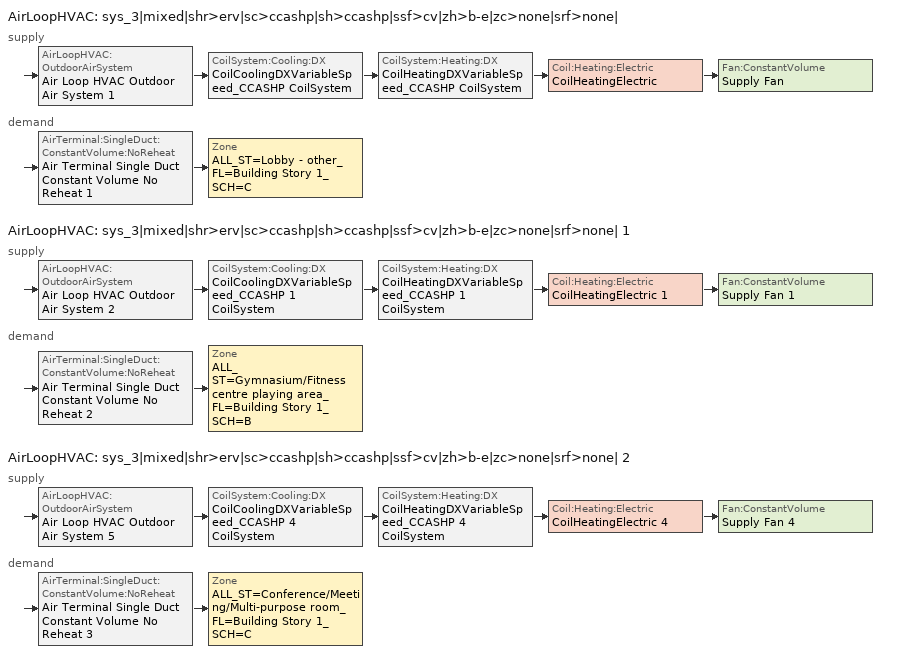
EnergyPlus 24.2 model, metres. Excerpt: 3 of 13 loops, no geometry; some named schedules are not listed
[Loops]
AirLoopHVAC 'sys_3|mixed|shr>erv|sc>ccashp|sh>ccashp|ssf>cv|zh>b-e|zc>none|srf>none|'
 supply: AirLoopHVAC:OutdoorAirSystem 'Air Loop HVAC Outdoor Air System 1' > CoilSystem:Cooling:DX 'CoilCoolingDXVariableSpeed_CCASHP CoilSystem' > CoilSystem:Heating:DX 'CoilHeatingDXVariableSpeed_CCASHP CoilSystem' > Coil:Heating:Electric 'CoilHeatingElectric' > Fan:ConstantVolume 'Supply Fan'
 demand: AirTerminal:SingleDuct:ConstantVolume:NoReheat 'Air Terminal Single Duct Constant Volume No Reheat 1' > Zone 'ALL_ST=Lobby - other_FL=Building Story 1_SCH=C'
AirLoopHVAC 'sys_3|mixed|shr>erv|sc>ccashp|sh>ccashp|ssf>cv|zh>b-e|zc>none|srf>none| 1'
 supply: AirLoopHVAC:OutdoorAirSystem 'Air Loop HVAC Outdoor Air System 2' > CoilSystem:Cooling:DX 'CoilCoolingDXVariableSpeed_CCASHP 1 CoilSystem' > CoilSystem:Heating:DX 'CoilHeatingDXVariableSpeed_CCASHP 1 CoilSystem' > Coil:Heating:Electric 'CoilHeatingElectric 1' > Fan:ConstantVolume 'Supply Fan 1'
 demand: AirTerminal:SingleDuct:ConstantVolume:NoReheat 'Air Terminal Single Duct Constant Volume No Reheat 2' > Zone 'ALL_ST=Gymnasium/Fitness centre playing area_FL=Building Story 1_SCH=B'
AirLoopHVAC 'sys_3|mixed|shr>erv|sc>ccashp|sh>ccashp|ssf>cv|zh>b-e|zc>none|srf>none| 2'
 supply: AirLoopHVAC:OutdoorAirSystem 'Air Loop HVAC Outdoor Air System 5' > CoilSystem:Cooling:DX 'CoilCoolingDXVariableSpeed_CCASHP 4 CoilSystem' > CoilSystem:Heating:DX 'CoilHeatingDXVariableSpeed_CCASHP 4 CoilSystem' > Coil:Heating:Electric 'CoilHeatingElectric 4' > Fan:ConstantVolume 'Supply Fan 4'
 demand: AirTerminal:SingleDuct:ConstantVolume:NoReheat 'Air Terminal Single Duct Constant Volume No Reheat 3' > Zone 'ALL_ST=Conference/Meeting/Multi-purpose room_FL=Building Story 1_SCH=C'
[ZoneControl:Thermostat] Temperature Difference Between Cutout And Setpoint {deltaC}=0
Name | Zone or ZoneList | Control Type Schedule | Control 1
ALL_ST=Conference/Meeting/Multi-purpose room_FL=Building Story 1_SCH=C Thermostat | ALL_ST=Conference/Meeting/Multi-purpose room_FL=Building Story 1_SCH=C | ALL_ST=Conference/Meeting/Multi-purpose room_FL=Building Story 1_SCH=C Thermostat Schedule | Space Function Conference/Meeting/Multi-purpose room Thermostat 3
ALL_ST=Gymnasium/Fitness centre playing area_FL=Building Story 1_SCH=B Thermostat | ALL_ST=Gymnasium/Fitness centre playing area_FL=Building Story 1_SCH=B | ALL_ST=Gymnasium/Fitness centre playing area_FL=Building Story 1_SCH=B Thermostat Schedule | Space Function Gymnasium/Fitness centre playing area Thermostat 3
ALL_ST=Lobby - other_FL=Building Story 1_SCH=C Thermostat | ALL_ST=Lobby - other_FL=Building Story 1_SCH=C | ALL_ST=Lobby - other_FL=Building Story 1_SCH=C Thermostat Schedule | Space Function Lobby - other Thermostat 3
[ThermostatSetpoint:DualSetpoint]
Name | Heating Setpoint Temperature Schedule | Cooling Setpoint Temperature Schedule
Space Function Conference/Meeting/Multi-purpose room Thermostat 3; Space Function Lobby - other Thermostat 3 | NECB-C-Thermostat Setpoint-Heating | NECB-C-Thermostat Setpoint-Cooling
Space Function Gymnasium/Fitness centre playing area Thermostat 3 | NECB-B-Thermostat Setpoint-Heating | NECB-B-Thermostat Setpoint-Cooling
[Coil:Heating:Electric] Availability Schedule=Always On Discrete; Efficiency=1; Nominal Capacity {W}=Autosize
CoilHeatingElectric; CoilHeatingElectric 1; CoilHeatingElectric 4
[ZoneHVAC:Baseboard:Convective:Electric] Availability Schedule=Always On Discrete; Heating Design Capacity {W}=Autosize; Efficiency=1
ZoneHVACBaseboardConvectiveElectric 8; ZoneHVACBaseboardConvectiveElectric 1; ZoneHVACBaseboardConvectiveElectric
[Zone equipment]
ALL_ST=Conference/Meeting/Multi-purpose room_FL=Building Story 1_SCH=C: Air Terminal Single Duct Constant Volume No Reheat 3, ZoneHVACBaseboardConvectiveElectric 8
ALL_ST=Gymnasium/Fitness centre playing area_FL=Building Story 1_SCH=B: Air Terminal Single Duct Constant Volume No Reheat 2, ZoneHVACBaseboardConvectiveElectric 1
ALL_ST=Lobby - other_FL=Building Story 1_SCH=C: Air Terminal Single Duct Constant Volume No Reheat 1, ZoneHVACBaseboardConvectiveElectric
[Sizing:Zone] Zone Cooling Design Supply Air Temperature Input Method=TemperatureDifference; Zone Cooling Design Supply Air Temperature {C}=13; Zone Cooling Design Supply Air Temperature Difference {deltaC}=11; Zone Heating Design Supply Air Temperature Input Method=TemperatureDifference; Zone Heating Design Supply Air Temperature {C}=43; Zone Heating Design Supply Air Temperature Difference {deltaC}=21; Zone Cooling Design Supply Air Humidity Ratio {kgWater/kgDryAir}=0.0085; Zone Heating Design Supply Air Humidity Ratio {kgWater/kgDryAir}=0.008; Zone Heating Sizing Factor=1.3; Zone Cooling Sizing Factor=1.1; Cooling Design Air Flow Method=DesignDay; Cooling Design Air Flow Rate {m3/s}=0; Cooling Minimum Air Flow per Zone Floor Area {m3/s-m2}=0.000762; Cooling Minimum Air Flow {m3/s}=0; Cooling Minimum Air Flow Fraction=0; Heating Design Air Flow Method=DesignDay; Heating Design Air Flow Rate {m3/s}=0; Heating Maximum Air Flow per Zone Floor Area {m3/s-m2}=0.002032; Heating Maximum Air Flow {m3/s}=0.141576; Heating Maximum Air Flow Fraction=0.3; Account for Dedicated Outdoor Air System=No; Zone Load Sizing Method=Sensible Load Only No Latent Load; Zone Latent Cooling Design Supply Air Humidity Ratio Input Method=HumidityRatioDifference; Zone Cooling Design Supply Air Humidity Ratio Difference {kgWater/kgDryAir}=0.005; Zone Latent Heating Design Supply Air Humidity Ratio Input Method=HumidityRatioDifference; Zone Humidification Design Supply Air Humidity Ratio Difference {kgWater/kgDryAir}=0.005; Type of Space Sum to Use=Coincident
Name | Design Specification Outdoor Air Object
ALL_ST=Conference/Meeting/Multi-purpose room_FL=Building Story 1_SCH=C | ALL_ST=Conference/Meeting/Multi-purpose room_FL=Building Story 1_SCH=C DSOA Space List
ALL_ST=Gymnasium/Fitness centre playing area_FL=Building Story 1_SCH=B | ALL_ST=Gymnasium/Fitness centre playing area_FL=Building Story 1_SCH=B DSOA Space List
ALL_ST=Lobby - other_FL=Building Story 1_SCH=C | ALL_ST=Lobby - other_FL=Building Story 1_SCH=C DSOA Space List
[Controller:MechanicalVentilation] Demand Controlled Ventilation=No; System Outdoor Air Method=ZoneSum
Name | Availability Schedule | Zone or ZoneList Name 1 | Design Specification Outdoor Air Object Name 1
Controller Mechanical Ventilation 5 | sys_3|mixed|shr>none|sc>ccashp|sh>ccashp|ssf>cv|zh>b-e|zc>none|srf>none| 2 Occ Sch | ALL_ST=Conference/Meeting/Multi-purpose room_FL=Building Story 1_SCH=C | Space Function Conference/Meeting/Multi-purpose room Ventilation
Controller Mechanical Ventilation 2 | sys_3|mixed|shr>none|sc>ccashp|sh>ccashp|ssf>cv|zh>b-e|zc>none|srf>none| 1 Occ Sch | ALL_ST=Gymnasium/Fitness centre playing area_FL=Building Story 1_SCH=B | Space Function Gymnasium/Fitness centre playing area Ventilation
Controller Mechanical Ventilation 1 | sys_3|mixed|shr>none|sc>ccashp|sh>ccashp|ssf>cv|zh>b-e|zc>none|srf>none| Occ Sch | ALL_ST=Lobby - other_FL=Building Story 1_SCH=C | Space Function Lobby - other Ventilation
[DesignSpecification:OutdoorAir] Outdoor Air Method=Sum; Outdoor Air Flow per Zone {m3/s}=0; Outdoor Air Flow Air Changes per Hour {1/hr}=0
Name | Outdoor Air Flow per Person {m3/s-person} | Outdoor Air Flow per Zone Floor Area {m3/s-m2}
Space Function Conference/Meeting/Multi-purpose room Ventilation | 0.00634769 | 0.0003048
Space Function Gymnasium/Fitness centre playing area Ventilation | 0.00355471 | 0.0009144
Space Function Lobby - other Ventilation | 0.0380862 | 0.0003048
[DesignSpecification:OutdoorAir:SpaceList]
Name | Space Name 1 | Space Design Specification Outdoor Air Object Name 1
ALL_ST=Conference/Meeting/Multi-purpose room_FL=Building Story 1_SCH=C DSOA Space List | Cafeteria_ZN_1_FLR_1 | Space Function Conference/Meeting/Multi-purpose room Ventilation
ALL_ST=Gymnasium/Fitness centre playing area_FL=Building Story 1_SCH=B DSOA Space List | Gym_ZN_1_FLR_1 | Space Function Gymnasium/Fitness centre playing area Ventilation
ALL_ST=Lobby - other_FL=Building Story 1_SCH=C DSOA Space List | Lobby_ZN_1_FLR_1 | Space Function Lobby - other Ventilation
[AirTerminal:SingleDuct:ConstantVolume:NoReheat] Availability Schedule=Always On Discrete; Maximum Air Flow Rate {m3/s}=AutoSize
Air Terminal Single Duct Constant Volume No Reheat 3; Air Terminal Single Duct Constant Volume No Reheat 2; Air Terminal Single Duct Constant Volume No Reheat 1
[AirLoopHVAC] Design Supply Air Flow Rate {m3/s}=AutoSize; Design Return Air Flow Fraction of Supply Air Flow=1
sys_3|mixed|shr>erv|sc>ccashp|sh>ccashp|ssf>cv|zh>b-e|zc>none|srf>none|; sys_3|mixed|shr>erv|sc>ccashp|sh>ccashp|ssf>cv|zh>b-e|zc>none|srf>none| 1; sys_3|mixed|shr>erv|sc>ccashp|sh>ccashp|ssf>cv|zh>b-e|zc>none|srf>none| 2
[Sizing:System] Type of Load to Size On=Sensible; Design Outdoor Air Flow Rate {m3/s}=Autosize; Central Heating Maximum System Air Flow Ratio=1; Preheat Design Temperature {C}=7; Preheat Design Humidity Ratio {kgWater/kgDryAir}=0.008; Precool Design Temperature {C}=13; Precool Design Humidity Ratio {kgWater/kgDryAir}=0.008; Central Cooling Design Supply Air Temperature {C}=13; Central Heating Design Supply Air Temperature {C}=43; Type of Zone Sum to Use=NonCoincident; 100% Outdoor Air in Cooling=No; 100% Outdoor Air in Heating=No; Central Cooling Design Supply Air Humidity Ratio {kgWater/kgDryAir}=0.0085; Central Heating Design Supply Air Humidity Ratio {kgWater/kgDryAir}=0.008; Cooling Supply Air Flow Rate Method=DesignDay; Cooling Supply Air Flow Rate {m3/s}=0; Cooling Supply Air Flow Rate Per Floor Area {m3/s-m2}=0.00996765; Cooling Fraction of Autosized Cooling Supply Air Flow Rate=1; Cooling Supply Air Flow Rate Per Unit Cooling Capacity {m3/s-W}=3.94755e-05; Heating Supply Air Flow Rate Method=DesignDay; Heating Supply Air Flow Rate {m3/s}=0; Heating Supply Air Flow Rate Per Floor Area {m3/s-m2}=0.00996765; Heating Fraction of Autosized Heating Supply Air Flow Rate=1; Heating Fraction of Autosized Cooling Supply Air Flow Rate=1; Heating Supply Air Flow Rate Per Unit Heating Capacity {m3/s-W}=3.15882e-05; System Outdoor Air Method=ZoneSum; Zone Maximum Outdoor Air Fraction=1; Cooling Design Capacity Method=CoolingDesignCapacity; Cooling Design Capacity {W}=Autosize; Cooling Design Capacity Per Floor Area {W/m2}=234.7; Fraction of Autosized Cooling Design Capacity=1; Heating Design Capacity Method=HeatingDesignCapacity; Heating Design Capacity {W}=Autosize; Heating Design Capacity Per Floor Area {W/m2}=157; Fraction of Autosized Heating Design Capacity=1; Central Cooling Capacity Control Method=OnOff; Occupant Diversity=Autosize
sys_3|mixed|shr>erv|sc>ccashp|sh>ccashp|ssf>cv|zh>b-e|zc>none|srf>none|; sys_3|mixed|shr>erv|sc>ccashp|sh>ccashp|ssf>cv|zh>b-e|zc>none|srf>none| 1; sys_3|mixed|shr>erv|sc>ccashp|sh>ccashp|ssf>cv|zh>b-e|zc>none|srf>none| 2
[AvailabilityManager:NightCycle] Applicability Schedule=Always On Discrete; Control Type=CycleOnAny; Thermostat Tolerance {deltaC}=1; Cycling Run Time Control Type=FixedRunTime; Cycling Run Time {s}=3600
Name | Fan Schedule
Availability Manager Night Cycle 1 | sys_3|mixed|shr>none|sc>ccashp|sh>ccashp|ssf>cv|zh>b-e|zc>none|srf>none| Occ Sch
Availability Manager Night Cycle 2 | sys_3|mixed|shr>none|sc>ccashp|sh>ccashp|ssf>cv|zh>b-e|zc>none|srf>none| 1 Occ Sch
Availability Manager Night Cycle 3 | sys_3|mixed|shr>none|sc>ccashp|sh>ccashp|ssf>cv|zh>b-e|zc>none|srf>none| 2 Occ Sch
Availability Manager Night Cycle 4 | sys_3|mixed|shr>none|sc>ccashp|sh>ccashp|ssf>cv|zh>b-e|zc>none|srf>none| 3 Occ Sch
Availability Manager Night Cycle 5 | sys_3|mixed|shr>none|sc>ccashp|sh>ccashp|ssf>cv|zh>b-e|zc>none|srf>none| 4 Occ Sch
Availability Manager Night Cycle 6 | sys_3|mixed|shr>none|sc>ccashp|sh>ccashp|ssf>cv|zh>b-e|zc>none|srf>none| 5 Occ Sch
Availability Manager Night Cycle 7 | sys_3|mixed|shr>none|sc>ccashp|sh>ccashp|ssf>vv|zh>b-e|zc>none|srf>vv| Occ Sch
Availability Manager Night Cycle 8 | sys_3|mixed|shr>none|sc>ccashp|sh>ccashp|ssf>vv|zh>b-e|zc>none|srf>vv| 1 Occ Sch
Availability Manager Night Cycle 9 | sys_3|mixed|shr>none|sc>ccashp|sh>ccashp|ssf>vv|zh>b-e|zc>none|srf>vv| 2 Occ Sch
Availability Manager Night Cycle 10 | sys_3|mixed|shr>none|sc>ccashp|sh>ccashp|ssf>vv|zh>b-e|zc>none|srf>vv| 3 Occ Sch
Availability Manager Night Cycle 11 | sys_4|mixed|shr>none|sc>ccashp|sh>ccashp|ssf>cv|zh>b-e|zc>none|srf>none| Occ Sch
Availability Manager Night Cycle 12 | sys_4|mixed|shr>none|sc>ccashp|sh>ccashp|ssf>cv|zh>b-e|zc>none|srf>none| 1 Occ Sch
[Controller:OutdoorAir] Minimum Outdoor Air Flow Rate {m3/s}=Autosize; Maximum Outdoor Air Flow Rate {m3/s}=Autosize; Economizer Control Action Type=ModulateFlow; Lockout Type=NoLockout; Minimum Limit Type=FixedMinimum; High Humidity Control=No; High Humidity Outdoor Air Flow Ratio=1; Control High Indoor Humidity Based on Outdoor Humidity Ratio=Yes; Heat Recovery Bypass Control Type=BypassWhenOAFlowGreaterThanMinimum; Economizer Operation Staging=InterlockedWithMechanicalCooling
Name | Economizer Control Type | Economizer Maximum Limit Dry-Bulb Temperature {C} | Economizer Maximum Limit Enthalpy {J/kg} | Economizer Minimum Limit Dry-Bulb Temperature {C} | Minimum Outdoor Air Schedule | Mechanical Ventilation Controller
Controller Outdoor Air 1 | NoEconomizer | 28 | 64000 | -100 | sys_3|mixed|shr>none|sc>ccashp|sh>ccashp|ssf>cv|zh>b-e|zc>none|srf>none| Occ Sch | Controller Mechanical Ventilation 1
Controller Outdoor Air 2 | DifferentialEnthalpy |  |  |  | sys_3|mixed|shr>none|sc>ccashp|sh>ccashp|ssf>cv|zh>b-e|zc>none|srf>none| 1 Occ Sch | Controller Mechanical Ventilation 2
Controller Outdoor Air 5 | DifferentialEnthalpy |  |  |  | sys_3|mixed|shr>none|sc>ccashp|sh>ccashp|ssf>cv|zh>b-e|zc>none|srf>none| 2 Occ Sch | Controller Mechanical Ventilation 5
[HeatExchanger:AirToAir:SensibleAndLatent] Availability Schedule=Always On Discrete; Nominal Supply Air Flow Rate {m3/s}=Autosize; Sensible Effectiveness at 100% Heating Air Flow=0.5; Latent Effectiveness at 100% Heating Air Flow=0.5; Sensible Effectiveness at 100% Cooling Air Flow=0.5; Latent Effectiveness at 100% Cooling Air Flow=0.5; Supply Air Outlet Temperature Control=Yes; Heat Exchanger Type=Rotary; Frost Control Type=ExhaustOnly; Threshold Temperature {C}=-23.3; Initial Defrost Time Fraction=0.167; Rate of Defrost Time Fraction Increase {1/K}=1.44; Economizer Lockout=Yes
Name | Nominal Electric Power {W} | Sensible Effectiveness of Heating Air Flow Curve | Latent Effectiveness of Heating Air Flow Curve | Sensible Effectiveness of Cooling Air Flow Curve | Latent Effectiveness of Cooling Air Flow Curve
sys_3|mixed|shr>none|sc>ccashp|sh>ccashp|ssf>cv|zh>b-e|zc>none|srf>none| ERV | 554.855 | sys_3|mixed|shr>none|sc>ccashp|sh>ccashp|ssf>cv|zh>b-e|zc>none|srf>none| ERV_SensHeatEff 1 | sys_3|mixed|shr>none|sc>ccashp|sh>ccashp|ssf>cv|zh>b-e|zc>none|srf>none| ERV_LatHeatEff 1 | sys_3|mixed|shr>none|sc>ccashp|sh>ccashp|ssf>cv|zh>b-e|zc>none|srf>none| ERV_SensCoolEff 1 | sys_3|mixed|shr>none|sc>ccashp|sh>ccashp|ssf>cv|zh>b-e|zc>none|srf>none| ERV_LatCoolEff 1
sys_3|mixed|shr>none|sc>ccashp|sh>ccashp|ssf>cv|zh>b-e|zc>none|srf>none| 1 ERV | 466.393 | sys_3|mixed|shr>none|sc>ccashp|sh>ccashp|ssf>cv|zh>b-e|zc>none|srf>none| 1 ERV_SensHeatEff 1 | sys_3|mixed|shr>none|sc>ccashp|sh>ccashp|ssf>cv|zh>b-e|zc>none|srf>none| 1 ERV_LatHeatEff 1 | sys_3|mixed|shr>none|sc>ccashp|sh>ccashp|ssf>cv|zh>b-e|zc>none|srf>none| 1 ERV_SensCoolEff 1 | sys_3|mixed|shr>none|sc>ccashp|sh>ccashp|ssf>cv|zh>b-e|zc>none|srf>none| 1 ERV_LatCoolEff 1
sys_3|mixed|shr>none|sc>ccashp|sh>ccashp|ssf>cv|zh>b-e|zc>none|srf>none| 2 ERV | 405.924 | sys_3|mixed|shr>none|sc>ccashp|sh>ccashp|ssf>cv|zh>b-e|zc>none|srf>none| 2 ERV_SensHeatEff 1 | sys_3|mixed|shr>none|sc>ccashp|sh>ccashp|ssf>cv|zh>b-e|zc>none|srf>none| 2 ERV_LatHeatEff 1 | sys_3|mixed|shr>none|sc>ccashp|sh>ccashp|ssf>cv|zh>b-e|zc>none|srf>none| 2 ERV_SensCoolEff 1 | sys_3|mixed|shr>none|sc>ccashp|sh>ccashp|ssf>cv|zh>b-e|zc>none|srf>none| 2 ERV_LatCoolEff 1
[SetpointManager:OutdoorAirPretreat] Control Variable=Temperature; Minimum Setpoint Temperature {C}=-99; Maximum Setpoint Temperature {C}=99; Minimum Setpoint Humidity Ratio {kgWater/kgDryAir}=1e-05; Maximum Setpoint Humidity Ratio {kgWater/kgDryAir}=1
Name | Setpoint Node or NodeList
Setpoint Manager Outdoor Air Pretreat 1 | sys_3|mixed|shr>none|sc>ccashp|sh>ccashp|ssf>cv|zh>b-e|zc>none|srf>none| ERV Primary Outlet Air Node
Setpoint Manager Outdoor Air Pretreat 2 | sys_3|mixed|shr>none|sc>ccashp|sh>ccashp|ssf>cv|zh>b-e|zc>none|srf>none| 1 ERV Primary Outlet Air Node
Setpoint Manager Outdoor Air Pretreat 3 | sys_3|mixed|shr>none|sc>ccashp|sh>ccashp|ssf>cv|zh>b-e|zc>none|srf>none| 2 ERV Primary Outlet Air Node
[SetpointManager:MixedAir] Control Variable=Temperature
Name | Setpoint Node or NodeList
sys_3|mixed|shr>erv|sc>ccashp|sh>ccashp|ssf>cv|zh>b-e|zc>none|srf>none| Mixed Air Node OS Default SPM | sys_3|mixed|shr>erv|sc>ccashp|sh>ccashp|ssf>cv|zh>b-e|zc>none|srf>none| Mixed Air Node
CoilCoolingDXVariableSpeed_CCASHP Outlet Air Node OS Default SPM | CoilCoolingDXVariableSpeed_CCASHP Outlet Air Node
CoilHeatingDXVariableSpeed_CCASHP Outlet Air Node OS Default SPM | CoilHeatingDXVariableSpeed_CCASHP Outlet Air Node
CoilHeatingElectric Outlet Air Node OS Default SPM | CoilHeatingElectric Outlet Air Node
sys_3|mixed|shr>erv|sc>ccashp|sh>ccashp|ssf>cv|zh>b-e|zc>none|srf>none| 1 Mixed Air Node OS Default SPM | sys_3|mixed|shr>erv|sc>ccashp|sh>ccashp|ssf>cv|zh>b-e|zc>none|srf>none| 1 Mixed Air Node
CoilCoolingDXVariableSpeed_CCASHP 1 Outlet Air Node OS Default SPM | CoilCoolingDXVariableSpeed_CCASHP 1 Outlet Air Node
CoilHeatingDXVariableSpeed_CCASHP 1 Outlet Air Node OS Default SPM | CoilHeatingDXVariableSpeed_CCASHP 1 Outlet Air Node
CoilHeatingElectric 1 Outlet Air Node OS Default SPM | CoilHeatingElectric 1 Outlet Air Node
sys_3|mixed|shr>erv|sc>ccashp|sh>ccashp|ssf>cv|zh>b-e|zc>none|srf>none| 2 Mixed Air Node OS Default SPM | sys_3|mixed|shr>erv|sc>ccashp|sh>ccashp|ssf>cv|zh>b-e|zc>none|srf>none| 2 Mixed Air Node
CoilCoolingDXVariableSpeed_CCASHP 4 Outlet Air Node OS Default SPM | CoilCoolingDXVariableSpeed_CCASHP 4 Outlet Air Node
CoilHeatingDXVariableSpeed_CCASHP 4 Outlet Air Node OS Default SPM | CoilHeatingDXVariableSpeed_CCASHP 4 Outlet Air Node
CoilHeatingElectric 4 Outlet Air Node OS Default SPM | CoilHeatingElectric 4 Outlet Air Node
CoilHeatingElectric 2 Outlet Air Node OS Default SPM | CoilHeatingElectric 2 Outlet Air Node
CoilHeatingElectric 3 Outlet Air Node OS Default SPM | CoilHeatingElectric 3 Outlet Air Node
CoilHeatingElectric 7 Outlet Air Node OS Default SPM | CoilHeatingElectric 7 Outlet Air Node
CoilHeatingElectric 9 Outlet Air Node OS Default SPM | CoilHeatingElectric 9 Outlet Air Node
[CoilSystem:Cooling:DX]
Name | Cooling Coil
CoilCoolingDXVariableSpeed_CCASHP CoilSystem | CoilCoolingDXVariableSpeed_CCASHP
CoilCoolingDXVariableSpeed_CCASHP 1 CoilSystem | CoilCoolingDXVariableSpeed_CCASHP 1
CoilCoolingDXVariableSpeed_CCASHP 4 CoilSystem | CoilCoolingDXVariableSpeed_CCASHP 4
[Coil:Cooling:DX:VariableSpeed] Number of Speeds=1; Nominal Speed Level=1; Rated Air Flow Rate At Selected Nominal Speed Level {m3/s}=AutoSize; Nominal Time for Condensate to Begin Leaving the Coil {s}=0; Initial Moisture Evaporation Rate Divided by Steady-State AC Latent Capacity=0; Maximum Cycling Rate {cycles/hr}=2.5; Latent Capacity Time Constant {s}=60; Fan Delay Time {s}=60; Energy Part Load Fraction Curve=Mitsubishi Hyper Heating VRF Outdoor Unit CPLFFPLR curve; Condenser Type=AirCooled; Evaporative Condenser Pump Rated Power Consumption {W}=0; Crankcase Heater Capacity {W}=1e-06; Maximum Outdoor Dry-Bulb Temperature for Crankcase Heater Operation {C}=10; Minimum Outdoor Dry-Bulb Temperature for Compressor Operation {C}=-25; Basin Heater Capacity {W/K}=0; Basin Heater Setpoint Temperature {C}=2; Speed Reference Unit Gross Rated Total Cooling Capacity 1 {W}=8914.19; Speed Reference Unit Gross Rated Sensible Heat Ratio 1=0.79; Speed Reference Unit Gross Rated Cooling COP 1 {W/W}=3.68; Speed Reference Unit Rated Air Flow Rate 1 {m3/s}=0.944; Speed Rated Evaporator Fan Power Per Volume Flow Rate 2017 1 {W/(m3/s)}=773.3; Speed Rated Evaporator Fan Power Per Volume Flow Rate 2023 1 {W/(m3/s)}=934.4; Speed Total Cooling Capacity Function of Temperature Curve Name 1=Mitsubishi Hyper Heating VRF Outdoor Unit CCAPFT curve; Speed Total Cooling Capacity Function of Air Flow Fraction Curve Name 1=Mitsubishi Hyper Heating VRF Outdoor Unit CCAPFFF curve; Speed Energy Input Ratio Function of Temperature Curve Name 1=Mitsubishi Hyper Heating VRF Outdoor Unit CEIRFT curve; Speed Energy Input Ratio Function of Air Flow Fraction Curve Name 1=Mitsubishi Hyper Heating VRF Outdoor Unit CEIRFFF curve
Name | Gross Rated Total Cooling Capacity At Selected Nominal Speed Level {W}
CoilCoolingDXVariableSpeed_CCASHP | 33422.1
CoilCoolingDXVariableSpeed_CCASHP 1 | 38495.4
CoilCoolingDXVariableSpeed_CCASHP 4 | 40164.6
[CoilSystem:Heating:DX]
Name | Heating Coil
CoilHeatingDXVariableSpeed_CCASHP CoilSystem | CoilHeatingDXVariableSpeed_CCASHP
CoilHeatingDXVariableSpeed_CCASHP 1 CoilSystem | CoilHeatingDXVariableSpeed_CCASHP 1
CoilHeatingDXVariableSpeed_CCASHP 4 CoilSystem | CoilHeatingDXVariableSpeed_CCASHP 4
[Coil:Heating:DX:VariableSpeed] Number of Speeds=1; Nominal Speed Level=1; Rated Air Flow Rate At Selected Nominal Speed Level {m3/s}=AutoSize; Energy Part Load Fraction Curve=Mitsubishi Hyper Heating VRF Outdoor Unit HPLFFPLR curve; Defrost Energy Input Ratio Function of Temperature Curve=Mitsubishi Hyper Heating VRF Outdoor Unit Defrost HEIRFT curve; Minimum Outdoor Dry-Bulb Temperature for Compressor Operation {C}=-25; Maximum Outdoor Dry-Bulb Temperature for Defrost Operation {C}=5; Crankcase Heater Capacity {W}=1e-06; Maximum Outdoor Dry-Bulb Temperature for Crankcase Heater Operation {C}=10; Defrost Strategy=ReverseCycle; Defrost Control=OnDemand; Defrost Time Period Fraction=0.166667; Resistive Defrost Heater Capacity {W}=AutoSize; Speed Reference Unit Gross Rated Heating Capacity 1 {W}=9124.85; Speed Reference Unit Rated Air Flow Rate 1 {m3/s}=0.653; Speed Rated Supply Air Fan Power Per Volume Flow Rate 2017 1 {W/(m3/s)}=773.3; Speed Rated Supply Air Fan Power Per Volume Flow Rate 2023 1 {W/(m3/s)}=934.4; Speed Heating Capacity Function of Temperature Curve Name 1=Mitsubishi Hyper Heating VRF Outdoor Unit HCAPFT curve; Speed Total  Heating Capacity Function of Air Flow Fraction Curve Name 1=Mitsubishi Hyper Heating VRF Outdoor Unit HCAPFFF curve; Speed Energy Input Ratio Function of Temperature Curve Name 1=Mitsubishi Hyper Heating VRF Outdoor Unit HEIRFT curve; Speed Energy Input Ratio Function of Air Flow Fraction Curve Name 1=Mitsubishi Hyper Heating VRF Outdoor Unit HEIRFFF curve
Name | Rated Heating Capacity At Selected Nominal Speed Level {W} | Speed Reference Unit Gross Rated Heating COP 1 {W/W}
CoilHeatingDXVariableSpeed_CCASHP | 33422.1 | 4.76864
CoilHeatingDXVariableSpeed_CCASHP 1 | 38495.4 | 4.58531
CoilHeatingDXVariableSpeed_CCASHP 4 | 40164.6 | 4.58888
[Fan:ConstantVolume] Fan Total Efficiency=0.39975; Pressure Rise {Pa}=640; Maximum Flow Rate {m3/s}=AutoSize; Motor Efficiency=0.615; Motor In Airstream Fraction=1
Name | Availability Schedule
Supply Fan | sys_3|mixed|shr>none|sc>ccashp|sh>ccashp|ssf>cv|zh>b-e|zc>none|srf>none| Occ Sch
Supply Fan 1 | sys_3|mixed|shr>none|sc>ccashp|sh>ccashp|ssf>cv|zh>b-e|zc>none|srf>none| 1 Occ Sch
Supply Fan 4 | sys_3|mixed|shr>none|sc>ccashp|sh>ccashp|ssf>cv|zh>b-e|zc>none|srf>none| 2 Occ Sch
[SetpointManager:SingleZone:Reheat] Control Variable=Temperature; Minimum Supply Air Temperature {C}=13; Maximum Supply Air Temperature {C}=43
Name | Control Zone | Setpoint Node or NodeList
Setpoint Manager Single Zone Reheat 1 | ALL_ST=Lobby - other_FL=Building Story 1_SCH=C | sys_3|mixed|shr>erv|sc>ccashp|sh>ccashp|ssf>cv|zh>b-e|zc>none|srf>none| Supply Outlet Node
Setpoint Manager Single Zone Reheat 2 | ALL_ST=Gymnasium/Fitness centre playing area_FL=Building Story 1_SCH=B | sys_3|mixed|shr>erv|sc>ccashp|sh>ccashp|ssf>cv|zh>b-e|zc>none|srf>none| 1 Supply Outlet Node
Setpoint Manager Single Zone Reheat 3 | ALL_ST=Conference/Meeting/Multi-purpose room_FL=Building Story 1_SCH=C | sys_3|mixed|shr>erv|sc>ccashp|sh>ccashp|ssf>cv|zh>b-e|zc>none|srf>none| 2 Supply Outlet Node
[EnergyManagementSystem:Sensor] Output:Variable or Output:Meter Index Key=Environment; Output:Variable or Output:Meter=Site Outdoor Air Drybulb Temperature
OAT; OAT_1; OAT_2
[EnergyManagementSystem:Actuator] Actuated Component Type=Schedule:Year; Actuated Component Control Type=Schedule Value
Name | Actuated Component Unique
ems_sys_3_mixed_shr_none_sc_ccashp_sh_ccashp_ssf_vv_zh_b_e_zc_none_srf_vv__2_ClgSch0; ems_sys_3_mixed_shr_none_sc_ccashp_sh_ccashp_ssf_vv_zh_b_e_zc_none_srf_vv__3_ClgSch0; ems_sys_4_mixed_shr_none_sc_ccashp_sh_ccashp_ssf_cv_zh_b_e_zc_none_srf_none__1_ClgSch0 | NECB-D-Thermostat Setpoint-Cooling
ems_sys_3_mixed_shr_none_sc_ccashp_sh_ccashp_ssf_vv_zh_b_e_zc_none_srf_vv__2_HtgSch0; ems_sys_3_mixed_shr_none_sc_ccashp_sh_ccashp_ssf_vv_zh_b_e_zc_none_srf_vv__3_HtgSch0; ems_sys_4_mixed_shr_none_sc_ccashp_sh_ccashp_ssf_cv_zh_b_e_zc_none_srf_none__1_HtgSch0 | NECB-D-Thermostat Setpoint-Heating
[EnergyManagementSystem:Program]
ems_sys_3_mixed_shr_none_sc_ccashp_sh_ccashp_ssf_vv_zh_b_e_zc_none_srf_vv__2_OptimumStartProg0: IF DaylightSavings==0 && DayOfWeek>1 && Hour==5 && OAT<23.9 && OAT>1.7; SET ems_sys_3_mixed_shr_none_sc_ccashp_sh_ccashp_ssf_vv_zh_b_e_zc_none_srf_vv__2_ClgSch0 = 29.4; SET ems_sys_3_mixed_shr_none_sc_ccashp_sh_ccashp_ssf_vv_zh_b_e_zc_none_srf_vv__2_HtgSch0 = 15.6; ELSEIF DaylightSavings==0 && DayOfWeek==1 && Hour==7 && OAT<23.9 && OAT>1.7; SET ems_sys_3_mixed_shr_none_sc_ccashp_sh_ccashp_ssf_vv_zh_b_e_zc_none_srf_vv__2_ClgSch0 = 29.4; SET ems_sys_3_mixed_shr_none_sc_ccashp_sh_ccashp_ssf_vv_zh_b_e_zc_none_srf_vv__2_HtgSch0 = 15.6; ELSEIF DaylightSavings==1 && DayOfWeek>1 && Hour==4 && OAT<23.9 && OAT>1.7; SET ems_sys_3_mixed_shr_none_sc_ccashp_sh_ccashp_ssf_vv_zh_b_e_zc_none_srf_vv__2_ClgSch0 = 29.4; SET ems_sys_3_mixed_shr_none_sc_ccashp_sh_ccashp_ssf_vv_zh_b_e_zc_none_srf_vv__2_HtgSch0 = 15.6; ELSEIF DaylightSavings==1 && DayOfWeek==1 && Hour==6 && OAT<23.9 && OAT>1.7; SET ems_sys_3_mixed_shr_none_sc_ccashp_sh_ccashp_ssf_vv_zh_b_e_zc_none_srf_vv__2_ClgSch0 = 29.4; SET ems_sys_3_mixed_shr_none_sc_ccashp_sh_ccashp_ssf_vv_zh_b_e_zc_none_srf_vv__2_HtgSch0 = 15.6; ELSE; SET ems_sys_3_mixed_shr_none_sc_ccashp_sh_ccashp_ssf_vv_zh_b_e_zc_none_srf_vv__2_ClgSch0 = NULL; SET ems_sys_3_mixed_shr_none_sc_ccashp_sh_ccashp_ssf_vv_zh_b_e_zc_none_srf_vv__2_HtgSch0 = NULL; ENDIF
ems_sys_3_mixed_shr_none_sc_ccashp_sh_ccashp_ssf_vv_zh_b_e_zc_none_srf_vv__3_OptimumStartProg0: IF DaylightSavings==0 && DayOfWeek>1 && Hour==5 && OAT_1<23.9 && OAT_1>1.7; SET ems_sys_3_mixed_shr_none_sc_ccashp_sh_ccashp_ssf_vv_zh_b_e_zc_none_srf_vv__3_ClgSch0 = 29.4; SET ems_sys_3_mixed_shr_none_sc_ccashp_sh_ccashp_ssf_vv_zh_b_e_zc_none_srf_vv__3_HtgSch0 = 15.6; ELSEIF DaylightSavings==0 && DayOfWeek==1 && Hour==7 && OAT_1<23.9 && OAT_1>1.7; SET ems_sys_3_mixed_shr_none_sc_ccashp_sh_ccashp_ssf_vv_zh_b_e_zc_none_srf_vv__3_ClgSch0 = 29.4; SET ems_sys_3_mixed_shr_none_sc_ccashp_sh_ccashp_ssf_vv_zh_b_e_zc_none_srf_vv__3_HtgSch0 = 15.6; ELSEIF DaylightSavings==1 && DayOfWeek>1 && Hour==4 && OAT_1<23.9 && OAT_1>1.7; SET ems_sys_3_mixed_shr_none_sc_ccashp_sh_ccashp_ssf_vv_zh_b_e_zc_none_srf_vv__3_ClgSch0 = 29.4; SET ems_sys_3_mixed_shr_none_sc_ccashp_sh_ccashp_ssf_vv_zh_b_e_zc_none_srf_vv__3_HtgSch0 = 15.6; ELSEIF DaylightSavings==1 && DayOfWeek==1 && Hour==6 && OAT_1<23.9 && OAT_1>1.7; SET ems_sys_3_mixed_shr_none_sc_ccashp_sh_ccashp_ssf_vv_zh_b_e_zc_none_srf_vv__3_ClgSch0 = 29.4; SET ems_sys_3_mixed_shr_none_sc_ccashp_sh_ccashp_ssf_vv_zh_b_e_zc_none_srf_vv__3_HtgSch0 = 15.6; ELSE; SET ems_sys_3_mixed_shr_none_sc_ccashp_sh_ccashp_ssf_vv_zh_b_e_zc_none_srf_vv__3_ClgSch0 = NULL; SET ems_sys_3_mixed_shr_none_sc_ccashp_sh_ccashp_ssf_vv_zh_b_e_zc_none_srf_vv__3_HtgSch0 = NULL; ENDIF
ems_sys_4_mixed_shr_none_sc_ccashp_sh_ccashp_ssf_cv_zh_b_e_zc_none_srf_none__1_OptimumStartProg0: IF DaylightSavings==0 && DayOfWeek>1 && Hour==5 && OAT_2<23.9 && OAT_2>1.7; SET ems_sys_4_mixed_shr_none_sc_ccashp_sh_ccashp_ssf_cv_zh_b_e_zc_none_srf_none__1_ClgSch0 = 29.4; SET ems_sys_4_mixed_shr_none_sc_ccashp_sh_ccashp_ssf_cv_zh_b_e_zc_none_srf_none__1_HtgSch0 = 15.6; ELSEIF DaylightSavings==0 && DayOfWeek==1 && Hour==7 && OAT_2<23.9 && OAT_2>1.7; SET ems_sys_4_mixed_shr_none_sc_ccashp_sh_ccashp_ssf_cv_zh_b_e_zc_none_srf_none__1_ClgSch0 = 29.4; SET ems_sys_4_mixed_shr_none_sc_ccashp_sh_ccashp_ssf_cv_zh_b_e_zc_none_srf_none__1_HtgSch0 = 15.6; ELSEIF DaylightSavings==1 && DayOfWeek>1 && Hour==4 && OAT_2<23.9 && OAT_2>1.7; SET ems_sys_4_mixed_shr_none_sc_ccashp_sh_ccashp_ssf_cv_zh_b_e_zc_none_srf_none__1_ClgSch0 = 29.4; SET ems_sys_4_mixed_shr_none_sc_ccashp_sh_ccashp_ssf_cv_zh_b_e_zc_none_srf_none__1_HtgSch0 = 15.6; ELSEIF DaylightSavings==1 && DayOfWeek==1 && Hour==6 && OAT_2<23.9 && OAT_2>1.7; SET ems_sys_4_mixed_shr_none_sc_ccashp_sh_ccashp_ssf_cv_zh_b_e_zc_none_srf_none__1_ClgSch0 = 29.4; SET ems_sys_4_mixed_shr_none_sc_ccashp_sh_ccashp_ssf_cv_zh_b_e_zc_none_srf_none__1_HtgSch0 = 15.6; ELSE; SET ems_sys_4_mixed_shr_none_sc_ccashp_sh_ccashp_ssf_cv_zh_b_e_zc_none_srf_none__1_ClgSch0 = NULL; SET ems_sys_4_mixed_shr_none_sc_ccashp_sh_ccashp_ssf_cv_zh_b_e_zc_none_srf_none__1_HtgSch0 = NULL; ENDIF
[EnergyManagementSystem:ProgramCallingManager]
ems_sys_3_mixed_shr_none_sc_ccashp_sh_ccashp_ssf_vv_zh_b_e_zc_none_srf_vv__2_OptimumStartCallingManager0: BeginTimestepBeforePredictor; ems_sys_3_mixed_shr_none_sc_ccashp_sh_ccashp_ssf_vv_zh_b_e_zc_none_srf_vv__2_OptimumStartProg0
ems_sys_3_mixed_shr_none_sc_ccashp_sh_ccashp_ssf_vv_zh_b_e_zc_none_srf_vv__3_OptimumStartCallingManager0: BeginTimestepBeforePredictor; ems_sys_3_mixed_shr_none_sc_ccashp_sh_ccashp_ssf_vv_zh_b_e_zc_none_srf_vv__3_OptimumStartProg0
[Schedule:Day:Interval]
NECB-C-Thermostat Setpoint-Heating Sun|Hol Day: No, 09:00, 18, 10:00, 20, 19:00, 22, 24:00, 18
NECB-C-Thermostat Setpoint-Heating Default|Wkdy Day; NECB-C-Thermostat Setpoint-Heating Sat Day; NECB-C-Thermostat Setpoint-Heating Default: No, 07:00, 18, 08:00, 20, 21:00, 22, 24:00, 18
NECB-C-Thermostat Setpoint-Cooling Sun|Hol Day: No, 07:00, 35, 19:00, 24, 24:00, 35
NECB-C-Thermostat Setpoint-Cooling Default|Wkdy Day; NECB-C-Thermostat Setpoint-Cooling Sat Day; NECB-C-Thermostat Setpoint-Cooling Default: No, 07:00, 35, 21:00, 24, 24:00, 35
Schedule Day 10; Schedule Day 6: No, 09:00, 0, 19:00, 1, 24:00, 0
sys_3|mixed|shr>none|sc>ccashp|sh>ccashp|ssf>cv|zh>b-e|zc>none|srf>none| 2 Occ Sch Default; Schedule Day 9; sys_3|mixed|shr>none|sc>ccashp|sh>ccashp|ssf>cv|zh>b-e|zc>none|srf>none| Occ Sch Default; Schedule Day 5: No, 09:00, 0, 21:00, 1, 24:00, 0
sys_3|mixed|shr>none|sc>ccashp|sh>ccashp|ssf>cv|zh>b-e|zc>none|srf>none| 2 Occ Sch Summer Design Day; sys_3|mixed|shr>none|sc>ccashp|sh>ccashp|ssf>cv|zh>b-e|zc>none|srf>none| 2 Occ Sch Winter Design Day; sys_3|mixed|shr>none|sc>ccashp|sh>ccashp|ssf>cv|zh>b-e|zc>none|srf>none| 1 Occ Sch Summer Design Day; sys_3|mixed|shr>none|sc>ccashp|sh>ccashp|ssf>cv|zh>b-e|zc>none|srf>none| 1 Occ Sch Winter Design Day; sys_3|mixed|shr>none|sc>ccashp|sh>ccashp|ssf>cv|zh>b-e|zc>none|srf>none| Occ Sch Summer Design Day; sys_3|mixed|shr>none|sc>ccashp|sh>ccashp|ssf>cv|zh>b-e|zc>none|srf>none| Occ Sch Winter Design Day: No, 24:00, 1
NECB-B-Thermostat Setpoint-Heating Sun|Hol Day: No, 01:00, 18, 02:00, 22, 09:00, 18, 10:00, 20, 23:00, 22, 24:00, 18
NECB-B-Thermostat Setpoint-Heating Default|Wkdy Day; NECB-B-Thermostat Setpoint-Heating Sat Day; NECB-B-Thermostat Setpoint-Heating Default: No, 02:00, 22, 08:00, 18, 09:00, 20, 24:00, 22
NECB-B-Thermostat Setpoint-Cooling Sun|Hol Day: No, 09:00, 35, 23:00, 24, 24:00, 35
NECB-B-Thermostat Setpoint-Cooling Default|Wkdy Day; NECB-B-Thermostat Setpoint-Cooling Sat Day; NECB-B-Thermostat Setpoint-Cooling Default: No, 01:00, 24, 08:00, 35, 24:00, 24
Schedule Day 8: No, 01:00, 0, 02:00, 1, 11:00, 0, 23:00, 1, 24:00, 0
sys_3|mixed|shr>none|sc>ccashp|sh>ccashp|ssf>cv|zh>b-e|zc>none|srf>none| 1 Occ Sch Default: No, 01:00, 1, 10:00, 0, 24:00, 1
Schedule Day 7: No, 02:00, 1, 10:00, 0, 24:00, 1
[Schedule:Week:Daily]
NECB-C-Thermostat Setpoint-Heating Week Rule - Jan1-Dec31: NECB-C-Thermostat Setpoint-Heating Sun|Hol Day, NECB-C-Thermostat Setpoint-Heating Default|Wkdy Day, NECB-C-Thermostat Setpoint-Heating Default|Wkdy Day, NECB-C-Thermostat Setpoint-Heating Default|Wkdy Day, NECB-C-Thermostat Setpoint-Heating Default|Wkdy Day, NECB-C-Thermostat Setpoint-Heating Default|Wkdy Day, NECB-C-Thermostat Setpoint-Heating Sat Day, NECB-C-Thermostat Setpoint-Heating Default, NECB-C-Thermostat Setpoint-Heating Default, NECB-C-Thermostat Setpoint-Heating Default, NECB-C-Thermostat Setpoint-Heating Default, NECB-C-Thermostat Setpoint-Heating Default
NECB-C-Thermostat Setpoint-Cooling Week Rule - Jan1-Dec31: NECB-C-Thermostat Setpoint-Cooling Sun|Hol Day, NECB-C-Thermostat Setpoint-Cooling Default|Wkdy Day, NECB-C-Thermostat Setpoint-Cooling Default|Wkdy Day, NECB-C-Thermostat Setpoint-Cooling Default|Wkdy Day, NECB-C-Thermostat Setpoint-Cooling Default|Wkdy Day, NECB-C-Thermostat Setpoint-Cooling Default|Wkdy Day, NECB-C-Thermostat Setpoint-Cooling Sat Day, NECB-C-Thermostat Setpoint-Cooling Default, NECB-C-Thermostat Setpoint-Cooling Default, NECB-C-Thermostat Setpoint-Cooling Default, NECB-C-Thermostat Setpoint-Cooling Default, NECB-C-Thermostat Setpoint-Cooling Default
sys_3|mixed|shr>none|sc>ccashp|sh>ccashp|ssf>cv|zh>b-e|zc>none|srf>none| 2 Occ Sch Week Rule - Jan1-Dec31: Schedule Day 10, sys_3|mixed|shr>none|sc>ccashp|sh>ccashp|ssf>cv|zh>b-e|zc>none|srf>none| 2 Occ Sch Default, sys_3|mixed|shr>none|sc>ccashp|sh>ccashp|ssf>cv|zh>b-e|zc>none|srf>none| 2 Occ Sch Default, sys_3|mixed|shr>none|sc>ccashp|sh>ccashp|ssf>cv|zh>b-e|zc>none|srf>none| 2 Occ Sch Default, sys_3|mixed|shr>none|sc>ccashp|sh>ccashp|ssf>cv|zh>b-e|zc>none|srf>none| 2 Occ Sch Default, sys_3|mixed|shr>none|sc>ccashp|sh>ccashp|ssf>cv|zh>b-e|zc>none|srf>none| 2 Occ Sch Default, Schedule Day 9, sys_3|mixed|shr>none|sc>ccashp|sh>ccashp|ssf>cv|zh>b-e|zc>none|srf>none| 2 Occ Sch Default, sys_3|mixed|shr>none|sc>ccashp|sh>ccashp|ssf>cv|zh>b-e|zc>none|srf>none| 2 Occ Sch Summer Design Day, sys_3|mixed|shr>none|sc>ccashp|sh>ccashp|ssf>cv|zh>b-e|zc>none|srf>none| 2 Occ Sch Winter Design Day, sys_3|mixed|shr>none|sc>ccashp|sh>ccashp|ssf>cv|zh>b-e|zc>none|srf>none| 2 Occ Sch Default, sys_3|mixed|shr>none|sc>ccashp|sh>ccashp|ssf>cv|zh>b-e|zc>none|srf>none| 2 Occ Sch Default
NECB-B-Thermostat Setpoint-Heating Week Rule - Jan1-Dec31: NECB-B-Thermostat Setpoint-Heating Sun|Hol Day, NECB-B-Thermostat Setpoint-Heating Default|Wkdy Day, NECB-B-Thermostat Setpoint-Heating Default|Wkdy Day, NECB-B-Thermostat Setpoint-Heating Default|Wkdy Day, NECB-B-Thermostat Setpoint-Heating Default|Wkdy Day, NECB-B-Thermostat Setpoint-Heating Default|Wkdy Day, NECB-B-Thermostat Setpoint-Heating Sat Day, NECB-B-Thermostat Setpoint-Heating Default, NECB-B-Thermostat Setpoint-Heating Default, NECB-B-Thermostat Setpoint-Heating Default, NECB-B-Thermostat Setpoint-Heating Default, NECB-B-Thermostat Setpoint-Heating Default
NECB-B-Thermostat Setpoint-Cooling Week Rule - Jan1-Dec31: NECB-B-Thermostat Setpoint-Cooling Sun|Hol Day, NECB-B-Thermostat Setpoint-Cooling Default|Wkdy Day, NECB-B-Thermostat Setpoint-Cooling Default|Wkdy Day, NECB-B-Thermostat Setpoint-Cooling Default|Wkdy Day, NECB-B-Thermostat Setpoint-Cooling Default|Wkdy Day, NECB-B-Thermostat Setpoint-Cooling Default|Wkdy Day, NECB-B-Thermostat Setpoint-Cooling Sat Day, NECB-B-Thermostat Setpoint-Cooling Default, NECB-B-Thermostat Setpoint-Cooling Default, NECB-B-Thermostat Setpoint-Cooling Default, NECB-B-Thermostat Setpoint-Cooling Default, NECB-B-Thermostat Setpoint-Cooling Default
sys_3|mixed|shr>none|sc>ccashp|sh>ccashp|ssf>cv|zh>b-e|zc>none|srf>none| 1 Occ Sch Week Rule - Jan1-Dec31: Schedule Day 8, sys_3|mixed|shr>none|sc>ccashp|sh>ccashp|ssf>cv|zh>b-e|zc>none|srf>none| 1 Occ Sch Default, sys_3|mixed|shr>none|sc>ccashp|sh>ccashp|ssf>cv|zh>b-e|zc>none|srf>none| 1 Occ Sch Default, sys_3|mixed|shr>none|sc>ccashp|sh>ccashp|ssf>cv|zh>b-e|zc>none|srf>none| 1 Occ Sch Default, sys_3|mixed|shr>none|sc>ccashp|sh>ccashp|ssf>cv|zh>b-e|zc>none|srf>none| 1 Occ Sch Default, sys_3|mixed|shr>none|sc>ccashp|sh>ccashp|ssf>cv|zh>b-e|zc>none|srf>none| 1 Occ Sch Default, Schedule Day 7, sys_3|mixed|shr>none|sc>ccashp|sh>ccashp|ssf>cv|zh>b-e|zc>none|srf>none| 1 Occ Sch Default, sys_3|mixed|shr>none|sc>ccashp|sh>ccashp|ssf>cv|zh>b-e|zc>none|srf>none| 1 Occ Sch Summer Design Day, sys_3|mixed|shr>none|sc>ccashp|sh>ccashp|ssf>cv|zh>b-e|zc>none|srf>none| 1 Occ Sch Winter Design Day, sys_3|mixed|shr>none|sc>ccashp|sh>ccashp|ssf>cv|zh>b-e|zc>none|srf>none| 1 Occ Sch Default, sys_3|mixed|shr>none|sc>ccashp|sh>ccashp|ssf>cv|zh>b-e|zc>none|srf>none| 1 Occ Sch Default
sys_3|mixed|shr>none|sc>ccashp|sh>ccashp|ssf>cv|zh>b-e|zc>none|srf>none| Occ Sch Week Rule - Jan1-Dec31: Schedule Day 6, sys_3|mixed|shr>none|sc>ccashp|sh>ccashp|ssf>cv|zh>b-e|zc>none|srf>none| Occ Sch Default, sys_3|mixed|shr>none|sc>ccashp|sh>ccashp|ssf>cv|zh>b-e|zc>none|srf>none| Occ Sch Default, sys_3|mixed|shr>none|sc>ccashp|sh>ccashp|ssf>cv|zh>b-e|zc>none|srf>none| Occ Sch Default, sys_3|mixed|shr>none|sc>ccashp|sh>ccashp|ssf>cv|zh>b-e|zc>none|srf>none| Occ Sch Default, sys_3|mixed|shr>none|sc>ccashp|sh>ccashp|ssf>cv|zh>b-e|zc>none|srf>none| Occ Sch Default, Schedule Day 5, sys_3|mixed|shr>none|sc>ccashp|sh>ccashp|ssf>cv|zh>b-e|zc>none|srf>none| Occ Sch Default, sys_3|mixed|shr>none|sc>ccashp|sh>ccashp|ssf>cv|zh>b-e|zc>none|srf>none| Occ Sch Summer Design Day, sys_3|mixed|shr>none|sc>ccashp|sh>ccashp|ssf>cv|zh>b-e|zc>none|srf>none| Occ Sch Winter Design Day, sys_3|mixed|shr>none|sc>ccashp|sh>ccashp|ssf>cv|zh>b-e|zc>none|srf>none| Occ Sch Default, sys_3|mixed|shr>none|sc>ccashp|sh>ccashp|ssf>cv|zh>b-e|zc>none|srf>none| Occ Sch Default
[Schedule:Year]
NECB-C-Thermostat Setpoint-Heating: NECB-C-Thermostat Setpoint-Heating Week Rule - Jan1-Dec31, 1, 1, 12, 31
NECB-C-Thermostat Setpoint-Cooling: NECB-C-Thermostat Setpoint-Cooling Week Rule - Jan1-Dec31, 1, 1, 12, 31
sys_3|mixed|shr>none|sc>ccashp|sh>ccashp|ssf>cv|zh>b-e|zc>none|srf>none| 2 Occ Sch: sys_3|mixed|shr>none|sc>ccashp|sh>ccashp|ssf>cv|zh>b-e|zc>none|srf>none| 2 Occ Sch Week Rule - Jan1-Dec31, 1, 1, 12, 31
NECB-B-Thermostat Setpoint-Heating: NECB-B-Thermostat Setpoint-Heating Week Rule - Jan1-Dec31, 1, 1, 12, 31
NECB-B-Thermostat Setpoint-Cooling: NECB-B-Thermostat Setpoint-Cooling Week Rule - Jan1-Dec31, 1, 1, 12, 31
sys_3|mixed|shr>none|sc>ccashp|sh>ccashp|ssf>cv|zh>b-e|zc>none|srf>none| 1 Occ Sch: sys_3|mixed|shr>none|sc>ccashp|sh>ccashp|ssf>cv|zh>b-e|zc>none|srf>none| 1 Occ Sch Week Rule - Jan1-Dec31, 1, 1, 12, 31
sys_3|mixed|shr>none|sc>ccashp|sh>ccashp|ssf>cv|zh>b-e|zc>none|srf>none| Occ Sch: sys_3|mixed|shr>none|sc>ccashp|sh>ccashp|ssf>cv|zh>b-e|zc>none|srf>none| Occ Sch Week Rule - Jan1-Dec31, 1, 1, 12, 31
[Schedule:Compact]
ALL_ST=Conference/Meeting/Multi-purpose room_FL=Building Story 1_SCH=C Thermostat Schedule; ALL_ST=Gymnasium/Fitness centre playing area_FL=Building Story 1_SCH=B Thermostat Schedule; ALL_ST=Lobby - other_FL=Building Story 1_SCH=C Thermostat Schedule: Through: 12/31, For: AllDays, Until: 24:00, 4
[Schedule:Constant]
Always On Discrete: Hourly Value=1
[Table:Lookup]
sys_3|mixed|shr>none|sc>ccashp|sh>ccashp|ssf>cv|zh>b-e|zc>none|srf>none| ERV_SensHeatEff 1: sys_3|mixed|shr>none|sc>ccashp|sh>ccashp|ssf>cv|zh>b-e|zc>none|srf>none| ERV_SensHeatEff 1 Independent Variable List, DivisorOnly, 0.5, 0, 10, Dimensionless, 0.5, 0.5
sys_3|mixed|shr>none|sc>ccashp|sh>ccashp|ssf>cv|zh>b-e|zc>none|srf>none| ERV_LatHeatEff 1: sys_3|mixed|shr>none|sc>ccashp|sh>ccashp|ssf>cv|zh>b-e|zc>none|srf>none| ERV_LatHeatEff 1 Independent Variable List, DivisorOnly, 0.5, 0, 10, Dimensionless, 0.5, 0.5
sys_3|mixed|shr>none|sc>ccashp|sh>ccashp|ssf>cv|zh>b-e|zc>none|srf>none| ERV_SensCoolEff 1: sys_3|mixed|shr>none|sc>ccashp|sh>ccashp|ssf>cv|zh>b-e|zc>none|srf>none| ERV_SensCoolEff 1 Independent Variable List, DivisorOnly, 0.5, 0, 10, Dimensionless, 0.5, 0.5
sys_3|mixed|shr>none|sc>ccashp|sh>ccashp|ssf>cv|zh>b-e|zc>none|srf>none| ERV_LatCoolEff 1: sys_3|mixed|shr>none|sc>ccashp|sh>ccashp|ssf>cv|zh>b-e|zc>none|srf>none| ERV_LatCoolEff 1 Independent Variable List, DivisorOnly, 0.5, 0, 10, Dimensionless, 0.5, 0.5
Mitsubishi Hyper Heating VRF Outdoor Unit CPLFFPLR curve: Mitsubishi Hyper Heating VRF Outdoor Unit CPLFFPLR curve Independent Variable List, None, 1, Dimensionless, 0, 0, 0, 0, 0, 0, 0, 0, 0, 0
Mitsubishi Hyper Heating VRF Outdoor Unit HPLFFPLR curve: Mitsubishi Hyper Heating VRF Outdoor Unit HPLFFPLR curve Independent Variable List, None, 1, Dimensionless, 0, 0, 0, 0, 0, 0, 0, 0, 0
Mitsubishi Hyper Heating VRF Outdoor Unit Defrost HEIRFT curve: Mitsubishi Hyper Heating VRF Outdoor Unit Defrost HEIRFT curve Independent Variable List, None, 1, Dimensionless, 1, 1, 1, 1, 1, 1, 1, 1, 1, 1, 1, 1, 1, 1, 1, 1, 1, 1, 1, 1, 1, 1
sys_3|mixed|shr>none|sc>ccashp|sh>ccashp|ssf>cv|zh>b-e|zc>none|srf>none| 1 ERV_SensHeatEff 1: sys_3|mixed|shr>none|sc>ccashp|sh>ccashp|ssf>cv|zh>b-e|zc>none|srf>none| 1 ERV_SensHeatEff 1 Independent Variable List, DivisorOnly, 0.5, 0, 10, Dimensionless, 0.5, 0.5
sys_3|mixed|shr>none|sc>ccashp|sh>ccashp|ssf>cv|zh>b-e|zc>none|srf>none| 1 ERV_LatHeatEff 1: sys_3|mixed|shr>none|sc>ccashp|sh>ccashp|ssf>cv|zh>b-e|zc>none|srf>none| 1 ERV_LatHeatEff 1 Independent Variable List, DivisorOnly, 0.5, 0, 10, Dimensionless, 0.5, 0.5
sys_3|mixed|shr>none|sc>ccashp|sh>ccashp|ssf>cv|zh>b-e|zc>none|srf>none| 1 ERV_SensCoolEff 1: sys_3|mixed|shr>none|sc>ccashp|sh>ccashp|ssf>cv|zh>b-e|zc>none|srf>none| 1 ERV_SensCoolEff 1 Independent Variable List, DivisorOnly, 0.5, 0, 10, Dimensionless, 0.5, 0.5
sys_3|mixed|shr>none|sc>ccashp|sh>ccashp|ssf>cv|zh>b-e|zc>none|srf>none| 1 ERV_LatCoolEff 1: sys_3|mixed|shr>none|sc>ccashp|sh>ccashp|ssf>cv|zh>b-e|zc>none|srf>none| 1 ERV_LatCoolEff 1 Independent Variable List, DivisorOnly, 0.5, 0, 10, Dimensionless, 0.5, 0.5
sys_3|mixed|shr>none|sc>ccashp|sh>ccashp|ssf>cv|zh>b-e|zc>none|srf>none| 2 ERV_SensHeatEff 1: sys_3|mixed|shr>none|sc>ccashp|sh>ccashp|ssf>cv|zh>b-e|zc>none|srf>none| 2 ERV_SensHeatEff 1 Independent Variable List, DivisorOnly, 0.5, 0, 10, Dimensionless, 0.5, 0.5
sys_3|mixed|shr>none|sc>ccashp|sh>ccashp|ssf>cv|zh>b-e|zc>none|srf>none| 2 ERV_LatHeatEff 1: sys_3|mixed|shr>none|sc>ccashp|sh>ccashp|ssf>cv|zh>b-e|zc>none|srf>none| 2 ERV_LatHeatEff 1 Independent Variable List, DivisorOnly, 0.5, 0, 10, Dimensionless, 0.5, 0.5
sys_3|mixed|shr>none|sc>ccashp|sh>ccashp|ssf>cv|zh>b-e|zc>none|srf>none| 2 ERV_SensCoolEff 1: sys_3|mixed|shr>none|sc>ccashp|sh>ccashp|ssf>cv|zh>b-e|zc>none|srf>none| 2 ERV_SensCoolEff 1 Independent Variable List, DivisorOnly, 0.5, 0, 10, Dimensionless, 0.5, 0.5
sys_3|mixed|shr>none|sc>ccashp|sh>ccashp|ssf>cv|zh>b-e|zc>none|srf>none| 2 ERV_LatCoolEff 1: sys_3|mixed|shr>none|sc>ccashp|sh>ccashp|ssf>cv|zh>b-e|zc>none|srf>none| 2 ERV_LatCoolEff 1 Independent Variable List, DivisorOnly, 0.5, 0, 10, Dimensionless, 0.5, 0.5
[Table:IndependentVariableList]
sys_3|mixed|shr>none|sc>ccashp|sh>ccashp|ssf>cv|zh>b-e|zc>none|srf>none| ERV_SensHeatEff 1 Independent Variable List: sys_3|mixed|shr>none|sc>ccashp|sh>ccashp|ssf>cv|zh>b-e|zc>none|srf>none| ERV_SensibleHeating_IndependentVariable
sys_3|mixed|shr>none|sc>ccashp|sh>ccashp|ssf>cv|zh>b-e|zc>none|srf>none| ERV_LatHeatEff 1 Independent Variable List: sys_3|mixed|shr>none|sc>ccashp|sh>ccashp|ssf>cv|zh>b-e|zc>none|srf>none| ERV_LatentHeating_IndependentVariable
sys_3|mixed|shr>none|sc>ccashp|sh>ccashp|ssf>cv|zh>b-e|zc>none|srf>none| ERV_SensCoolEff 1 Independent Variable List: sys_3|mixed|shr>none|sc>ccashp|sh>ccashp|ssf>cv|zh>b-e|zc>none|srf>none| ERV_SensibleCooling_IndependentVariable
sys_3|mixed|shr>none|sc>ccashp|sh>ccashp|ssf>cv|zh>b-e|zc>none|srf>none| ERV_LatCoolEff 1 Independent Variable List: sys_3|mixed|shr>none|sc>ccashp|sh>ccashp|ssf>cv|zh>b-e|zc>none|srf>none| ERV_LatentCooling_IndependentVariable
Mitsubishi Hyper Heating VRF Outdoor Unit CPLFFPLR curve Independent Variable List: Mitsubishi Hyper Heating VRF Outdoor Unit CPLFFPLR curve_ind_1
Mitsubishi Hyper Heating VRF Outdoor Unit HPLFFPLR curve Independent Variable List: Mitsubishi Hyper Heating VRF Outdoor Unit HPLFFPLR curve_ind_1
Mitsubishi Hyper Heating VRF Outdoor Unit Defrost HEIRFT curve Independent Variable List: Mitsubishi Hyper Heating VRF Outdoor Unit Defrost HEIRFT curve_ind_1, Mitsubishi Hyper Heating VRF Outdoor Unit Defrost HEIRFT curve_ind_2
sys_3|mixed|shr>none|sc>ccashp|sh>ccashp|ssf>cv|zh>b-e|zc>none|srf>none| 1 ERV_SensHeatEff 1 Independent Variable List: sys_3|mixed|shr>none|sc>ccashp|sh>ccashp|ssf>cv|zh>b-e|zc>none|srf>none| 1 ERV_SensibleHeating_IndependentVariable
sys_3|mixed|shr>none|sc>ccashp|sh>ccashp|ssf>cv|zh>b-e|zc>none|srf>none| 1 ERV_LatHeatEff 1 Independent Variable List: sys_3|mixed|shr>none|sc>ccashp|sh>ccashp|ssf>cv|zh>b-e|zc>none|srf>none| 1 ERV_LatentHeating_IndependentVariable
sys_3|mixed|shr>none|sc>ccashp|sh>ccashp|ssf>cv|zh>b-e|zc>none|srf>none| 1 ERV_SensCoolEff 1 Independent Variable List: sys_3|mixed|shr>none|sc>ccashp|sh>ccashp|ssf>cv|zh>b-e|zc>none|srf>none| 1 ERV_SensibleCooling_IndependentVariable
sys_3|mixed|shr>none|sc>ccashp|sh>ccashp|ssf>cv|zh>b-e|zc>none|srf>none| 1 ERV_LatCoolEff 1 Independent Variable List: sys_3|mixed|shr>none|sc>ccashp|sh>ccashp|ssf>cv|zh>b-e|zc>none|srf>none| 1 ERV_LatentCooling_IndependentVariable
sys_3|mixed|shr>none|sc>ccashp|sh>ccashp|ssf>cv|zh>b-e|zc>none|srf>none| 2 ERV_SensHeatEff 1 Independent Variable List: sys_3|mixed|shr>none|sc>ccashp|sh>ccashp|ssf>cv|zh>b-e|zc>none|srf>none| 2 ERV_SensibleHeating_IndependentVariable
sys_3|mixed|shr>none|sc>ccashp|sh>ccashp|ssf>cv|zh>b-e|zc>none|srf>none| 2 ERV_LatHeatEff 1 Independent Variable List: sys_3|mixed|shr>none|sc>ccashp|sh>ccashp|ssf>cv|zh>b-e|zc>none|srf>none| 2 ERV_LatentHeating_IndependentVariable
sys_3|mixed|shr>none|sc>ccashp|sh>ccashp|ssf>cv|zh>b-e|zc>none|srf>none| 2 ERV_SensCoolEff 1 Independent Variable List: sys_3|mixed|shr>none|sc>ccashp|sh>ccashp|ssf>cv|zh>b-e|zc>none|srf>none| 2 ERV_SensibleCooling_IndependentVariable
sys_3|mixed|shr>none|sc>ccashp|sh>ccashp|ssf>cv|zh>b-e|zc>none|srf>none| 2 ERV_LatCoolEff 1 Independent Variable List: sys_3|mixed|shr>none|sc>ccashp|sh>ccashp|ssf>cv|zh>b-e|zc>none|srf>none| 2 ERV_LatentCooling_IndependentVariable
[Table:IndependentVariable]
sys_3|mixed|shr>none|sc>ccashp|sh>ccashp|ssf>cv|zh>b-e|zc>none|srf>none| ERV_SensibleHeating_IndependentVariable; sys_3|mixed|shr>none|sc>ccashp|sh>ccashp|ssf>cv|zh>b-e|zc>none|srf>none| ERV_LatentHeating_IndependentVariable; sys_3|mixed|shr>none|sc>ccashp|sh>ccashp|ssf>cv|zh>b-e|zc>none|srf>none| ERV_SensibleCooling_IndependentVariable; sys_3|mixed|shr>none|sc>ccashp|sh>ccashp|ssf>cv|zh>b-e|zc>none|srf>none| ERV_LatentCooling_IndependentVariable; sys_3|mixed|shr>none|sc>ccashp|sh>ccashp|ssf>cv|zh>b-e|zc>none|srf>none| 1 ERV_SensibleHeating_IndependentVariable; sys_3|mixed|shr>none|sc>ccashp|sh>ccashp|ssf>cv|zh>b-e|zc>none|srf>none| 1 ERV_LatentHeating_IndependentVariable; sys_3|mixed|shr>none|sc>ccashp|sh>ccashp|ssf>cv|zh>b-e|zc>none|srf>none| 1 ERV_SensibleCooling_IndependentVariable; sys_3|mixed|shr>none|sc>ccashp|sh>ccashp|ssf>cv|zh>b-e|zc>none|srf>none| 1 ERV_LatentCooling_IndependentVariable; sys_3|mixed|shr>none|sc>ccashp|sh>ccashp|ssf>cv|zh>b-e|zc>none|srf>none| 2 ERV_SensibleHeating_IndependentVariable; sys_3|mixed|shr>none|sc>ccashp|sh>ccashp|ssf>cv|zh>b-e|zc>none|srf>none| 2 ERV_LatentHeating_IndependentVariable; sys_3|mixed|shr>none|sc>ccashp|sh>ccashp|ssf>cv|zh>b-e|zc>none|srf>none| 2 ERV_SensibleCooling_IndependentVariable; sys_3|mixed|shr>none|sc>ccashp|sh>ccashp|ssf>cv|zh>b-e|zc>none|srf>none| 2 ERV_LatentCooling_IndependentVariable: Linear, Linear, 0, 10, Dimensionless, 0.75, 1
Mitsubishi Hyper Heating VRF Outdoor Unit CPLFFPLR curve_ind_1: Linear, Constant, 0, 1, Dimensionless, 0.1, 0.2, 0.3, 0.4, 0.5, 0.556, 0.694, 0.833, 0.972, 1
Mitsubishi Hyper Heating VRF Outdoor Unit HPLFFPLR curve_ind_1: Linear, Constant, 0, 1, Dimensionless, 0.1, 0.2, 0.3, 0.4, 0.5, 0.555, 0.694, 0.833, 1
Mitsubishi Hyper Heating VRF Outdoor Unit Defrost HEIRFT curve_ind_1: Linear, Constant, 15, 27.2, Temperature, 15, 27.2
Mitsubishi Hyper Heating VRF Outdoor Unit Defrost HEIRFT curve_ind_2: Linear, Constant, -25, 6, Temperature, -25, -10, -8, -6, -4, -2, 0, 1, 2, 4, 6
[Curve:Biquadratic] Minimum Value of x {BasedOnField A2}=15
Name | Coefficient1 Constant | Coefficient2 x | Coefficient3 x**2 | Coefficient4 y | Coefficient5 y**2 | Coefficient6 x*y | Maximum Value of x {BasedOnField A2} | Minimum Value of y {BasedOnField A3} | Maximum Value of y {BasedOnField A3}
Mitsubishi Hyper Heating VRF Outdoor Unit CCAPFT curve | 0.041806 | 0.0640406 | -0.000556932 | 0.00840778 | -0.00010814 | -0.000333479 | 24 | -5 | 43
Mitsubishi Hyper Heating VRF Outdoor Unit CEIRFT curve | 1.51115 | -0.0599811 | 0.000969596 | -0.00845921 | 0.000389855 | 0.000125837 | 24 | -5 | 43
Mitsubishi Hyper Heating VRF Outdoor Unit HCAPFT curve | 1.04243 | 0.0320234 | -0.00158028 | 0.0255781 | -0.000168303 | -0.00103771 | 27.2 | -25 | 15
Mitsubishi Hyper Heating VRF Outdoor Unit HEIRFT curve | 1.2246 | 0.0053626 | -0.000269902 | -0.0415824 | 0.000500483 | 0.000352842 | 27.2 | -25 | 15
[Curve:Quadratic] Coefficient3 x**2=0
Name | Coefficient1 Constant | Coefficient2 x | Minimum Value of x {BasedOnField A2} | Maximum Value of x {BasedOnField A2}
Mitsubishi Hyper Heating VRF Outdoor Unit CCAPFFF curve; Mitsubishi Hyper Heating VRF Outdoor Unit HCAPFFF curve | 0.8 | 0.2 | 0.5 | 1.5
Mitsubishi Hyper Heating VRF Outdoor Unit CEIRFFF curve; Mitsubishi Hyper Heating VRF Outdoor Unit HEIRFFF curve | 1 | 0 | 0 | 1
